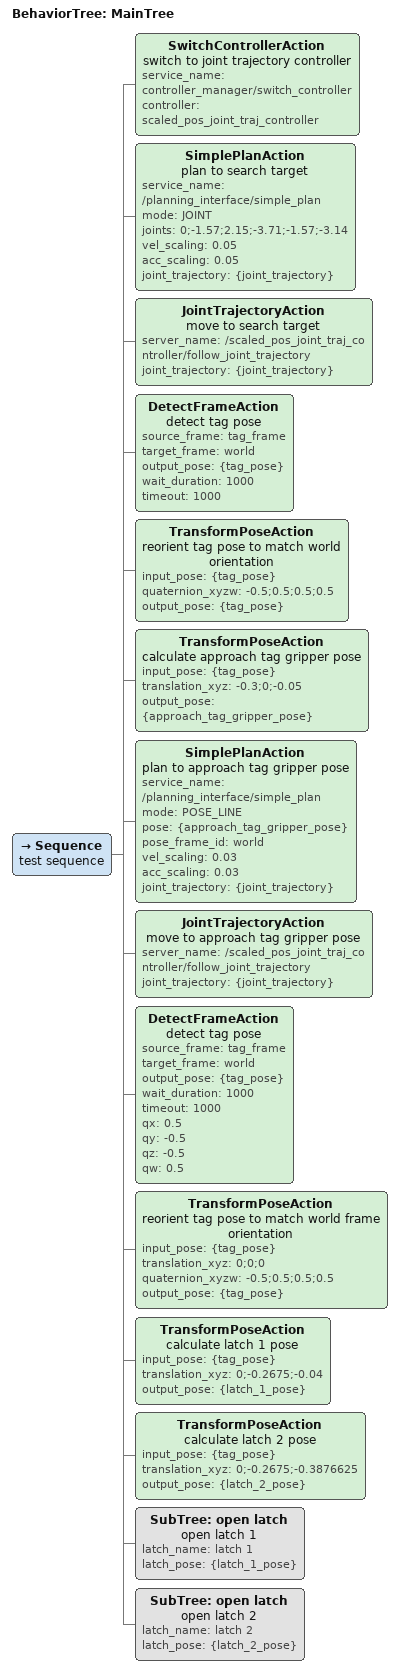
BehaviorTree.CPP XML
<root main_tree_to_execute="MainTree">
    <BehaviorTree ID="MainTree">
        <Sequence name="test sequence">

            <!-- switch to joint traj ctrl -->
            <SwitchControllerAction
                name="switch to joint trajectory controller"
                service_name="controller_manager/switch_controller"
                controller="scaled_pos_joint_traj_controller"
            />

            <!-- move to search pose -->
            <SimplePlanAction
                name="plan to search target"
                service_name="/planning_interface/simple_plan"
                mode="JOINT"
                joints="0;-1.57;2.15;-3.71;-1.57;-3.14"
                vel_scaling="0.05"
                acc_scaling="0.05"
                joint_trajectory="{joint_trajectory}"
            />
            <JointTrajectoryAction
                name="move to search target"
                server_name="/scaled_pos_joint_traj_controller/follow_joint_trajectory"
                joint_trajectory="{joint_trajectory}"
            />

            <!-- detect tag pose -->
            <DetectFrameAction
                name="detect tag pose"
                source_frame="tag_frame"
                target_frame="world"
                output_pose="{tag_pose}"
                wait_duration="1000"
                timeout="1000"
            />

            <!-- calculate poses for approaching tag -->
            <TransformPoseAction
                name="reorient tag pose to match world orientation"
                input_pose="{tag_pose}"
                quaternion_xyzw="-0.5;0.5;0.5;0.5"
                output_pose="{tag_pose}"
            />
            <TransformPoseAction
                name="calculate approach tag gripper pose"
                input_pose="{tag_pose}"
                translation_xyz="-0.3;0;-0.05"
                output_pose="{approach_tag_gripper_pose}"
            />

            <!-- move to approach tag gripper pose -->
            <SimplePlanAction
                name="plan to approach tag gripper pose"
                service_name="/planning_interface/simple_plan"
                mode="POSE_LINE"
                pose="{approach_tag_gripper_pose}"
                pose_frame_id="world"
                vel_scaling="0.03"
                acc_scaling="0.03"
                joint_trajectory="{joint_trajectory}"
            />
            <JointTrajectoryAction
                name="move to approach tag gripper pose"
                server_name="/scaled_pos_joint_traj_controller/follow_joint_trajectory"
                joint_trajectory="{joint_trajectory}"
            />

            <!-- detect tag frame again for a more accurate position-->
            <DetectFrameAction
                name="detect tag pose"
                source_frame="tag_frame"
                target_frame="world"
                output_pose="{tag_pose}"
                wait_duration="1000"
                timeout="1000"
                qx="0.5"
                qy="-0.5"
                qz="-0.5"
                qw="0.5"
            />

            <!-- reorient pose again -->
            <TransformPoseAction
                name="reorient tag pose to match world frame orientation"
                input_pose="{tag_pose}"
                translation_xyz="0;0;0"
                quaternion_xyzw="-0.5;0.5;0.5;0.5"
                output_pose="{tag_pose}"
            />

            <!-- calculate latch 1 pose -->
            <TransformPoseAction
                name="calculate latch 1 pose"
                input_pose="{tag_pose}"
                translation_xyz="0;-0.2675;-0.04"
                output_pose="{latch_1_pose}"
            />

            <TransformPoseAction
                name="calculate latch 2 pose"
                input_pose="{tag_pose}"
                translation_xyz="0;-0.2675;-0.3876625"
                output_pose="{latch_2_pose}"
            />

            <!-- open latch 1 -->
            <SubTree
                ID="open latch"
                name="open latch 1"
                latch_name="latch 1"
                latch_pose="{latch_1_pose}"
            />

            <SubTree
                ID="open latch"
                name="open latch 2"
                latch_name="latch 2"
                latch_pose="{latch_2_pose}"
            />

        </Sequence>
    </BehaviorTree>
</root>
